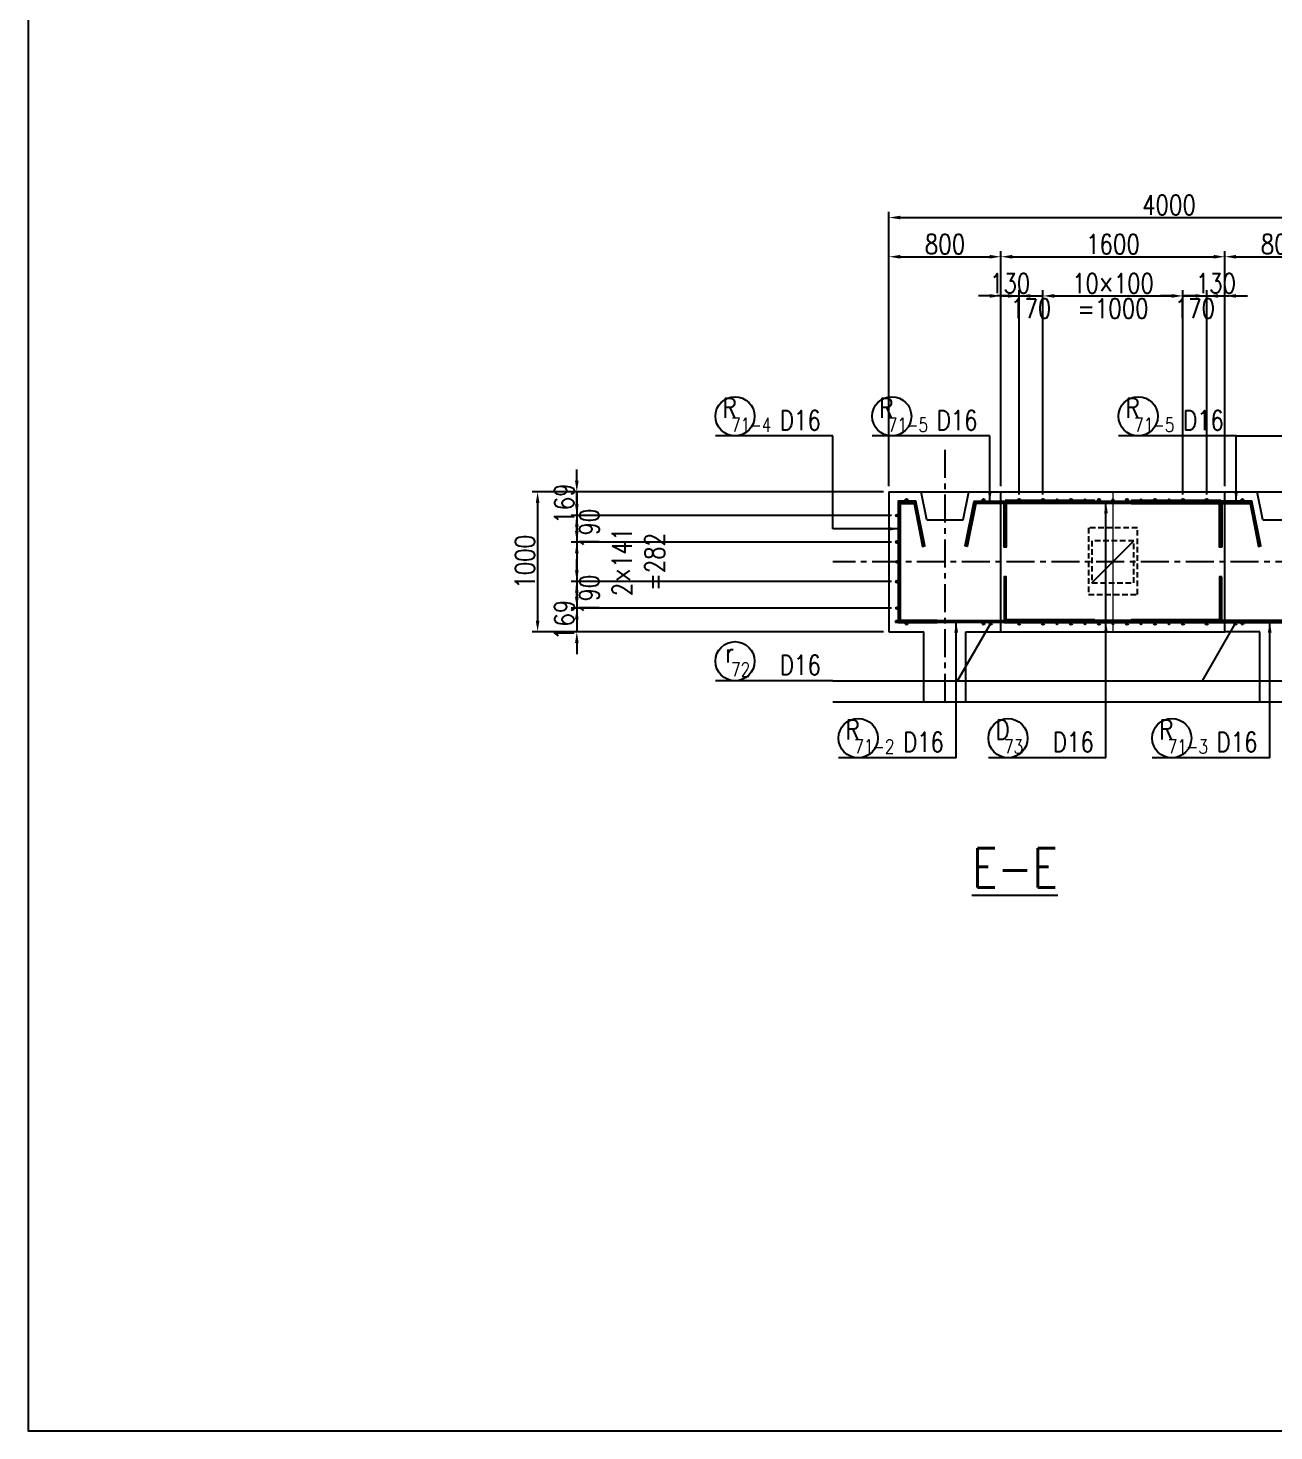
# Model space of a CAD drawing. Header units: millimetres. Extents: x -41433 to 131500, y -94900 to 39745.
# Drawn here: x 100000 to 108900, y -63900 to -53876 of the extents above; entities that cross this region are included whole.
import ezdxf
from ezdxf.enums import TextEntityAlignment as Align

# ---------------------------------------------------------------- set-up
doc = ezdxf.new("R2010")
doc.units = ezdxf.units.MM
doc.header["$LTSCALE"] = 160
doc.header["$MEASUREMENT"] = 0
for name, pattern in [('CENTER', [2, 1.25, -0.25, 0.25, -0.25]), ('DASHED', [0.75, 0.5, -0.25]), ('HIDDEN', [0.375, 0.25, -0.125]), ('実線', [20, 10, 10])]:
    doc.linetypes.add(name, pattern=pattern)
doc.layers.get('DEFPOINTS').update_dxf_attribs({"color": 53, "linetype": 'CONTINUOUS'})
for name, color, linetype in [('CENTER', 6, 'CENTER'), ('DIM', 6, 'CONTINUOUS'), ('DIM-L', 6, 'CONTINUOUS'), ('GAIKEI-KEIKAKU', 4, 'CONTINUOUS'), ('TEKKIN-C', 3, 'CONTINUOUS'), ('TEKKIN-L', 2, 'CONTINUOUS'), ('TEKKIN-R', 3, 'CONTINUOUS'), ('TEKKIN-S', 3, 'CONTINUOUS'), ('TEXT', 4, 'CONTINUOUS'), ('TITLE', 3, 'CONTINUOUS')]:
    doc.layers.add(name, color=color, linetype=linetype)
doc.layers.add('D-WORK', color=8, linetype='実線', lineweight=0, plot=False)
doc.styles.add('DIM-TEXT', font='ROMANS', dxfattribs={"width": 0.8, "bigfont": 'EXTFONT'})
doc.styles.add('romans', font='romans.shx', dxfattribs={"bigfont": 'extfont.shx'})
doc.dimstyles.new('DIM40', dxfattribs={"dimscale": 40, "dimtxt": 3.5, "dimasz": 2, "dimexe": 1, "dimexo": 1, "dimgap": 0.5, "dimtad": 1, "dimdec": 0, "dimzin": 9, "dimdsep": 46, "dimtxsty": 'DIM-TEXT', "dimcen": 0, "dimclrt": 4, "dimaunit": 1, "dimadec": 4, "dimazin": 0, "dimtfac": 1, "dimtdec": 0, "dimtix": 1, "dimtmove": 2, "dimatfit": 0, "dimfxl": 1, "dimlwd": -1, "dimlwe": -1, "dimarcsym": 0})

# ---------------------------------------------------------------- blocks, each defined once
blk = doc.blocks.new('*D1213')
at = {"layer": 'DEFPOINTS', "color": 0, "transparency": 16777216}
for p in [(106150, -57190), (103920, -57359), (106208, -57359)]:
    blk.add_point(p, dxfattribs=at)
at = {"layer": 'DIM', "color": 0, "transparency": 16777216}
for p, q in [((103920, -57110), (103920, -57030)), ((106110, -57190), (103880, -57190)), ((103920, -57190), (103920, -57359)), ((106168, -57359), (103880, -57359)), ((103920, -57439), (103920, -57519))]:
    blk.add_line(p, q, dxfattribs=at)
for points in [[(103907, -57110), (103933, -57110), (103920, -57190)], [(103907, -57439), (103933, -57439), (103920, -57359)]]:
    blk.add_solid(points, dxfattribs=at)
at = {"layer": 'DIM', "color": 4, "transparency": 16777216, "insert": (103830, -57274), "char_height": 140, "attachment_point": 5, "rotation": 90, "style": 'DIM-TEXT'}
blk.add_mtext('169', dxfattribs=at)
blk = doc.blocks.new('*D1214')
at = {"layer": 'DEFPOINTS', "color": 0, "transparency": 16777216}
for p in [(106208, -57359), (103920, -57549), (106208, -57549)]:
    blk.add_point(p, dxfattribs=at)
at = {"layer": 'DIM', "color": 0, "transparency": 16777216}
for p, q in [((103920, -57279), (103920, -57199)), ((106168, -57359), (103880, -57359)), ((103920, -57359), (103920, -57549)), ((106168, -57549), (103880, -57549)), ((103920, -57629), (103920, -57709))]:
    blk.add_line(p, q, dxfattribs=at)
for points in [[(103907, -57279), (103933, -57279), (103920, -57359)], [(103907, -57629), (103933, -57629), (103920, -57549)]]:
    blk.add_solid(points, dxfattribs=at)
at = {"layer": 'DIM', "color": 4, "transparency": 16777216, "insert": (104010, -57454), "char_height": 140, "attachment_point": 5, "rotation": 90, "style": 'DIM-TEXT'}
blk.add_mtext('190', dxfattribs=at)
blk = doc.blocks.new('*D1215')
at = {"layer": 'DEFPOINTS', "color": 0, "transparency": 16777216}
for p in [(106208, -57549), (103920, -57831), (106208, -57831)]:
    blk.add_point(p, dxfattribs=at)
at = {"layer": 'DIM', "color": 0, "transparency": 16777216}
for p, q in [((103920, -57469), (103920, -57389)), ((106168, -57549), (103880, -57549)), ((103920, -57549), (103920, -57831)), ((106168, -57831), (103880, -57831)), ((103920, -57911), (103920, -57991))]:
    blk.add_line(p, q, dxfattribs=at)
for points in [[(103907, -57469), (103933, -57469), (103920, -57549)], [(103907, -57911), (103933, -57911), (103920, -57831)]]:
    blk.add_solid(points, dxfattribs=at)
at = {"layer": 'DIM', "color": 4, "transparency": 16777216, "insert": (104243, -57690), "char_height": 140, "attachment_point": 5, "rotation": 90, "style": 'DIM-TEXT'}
blk.add_mtext('\\P2×141\\P=282', dxfattribs=at)
blk = doc.blocks.new('*D1216')
at = {"layer": 'DEFPOINTS', "color": 0, "transparency": 16777216}
for p in [(106208, -58021), (103920, -58190), (106150, -58190)]:
    blk.add_point(p, dxfattribs=at)
at = {"layer": 'DIM', "color": 0, "transparency": 16777216}
for p, q in [((103920, -57941), (103920, -57861)), ((106168, -58021), (103880, -58021)), ((103920, -58021), (103920, -58190)), ((106110, -58190), (103880, -58190)), ((103920, -58270), (103920, -58350))]:
    blk.add_line(p, q, dxfattribs=at)
for points in [[(103907, -57941), (103933, -57941), (103920, -58021)], [(103907, -58270), (103933, -58270), (103920, -58190)]]:
    blk.add_solid(points, dxfattribs=at)
at = {"layer": 'DIM', "color": 4, "transparency": 16777216, "insert": (103830, -58105), "char_height": 140, "attachment_point": 5, "rotation": 90, "style": 'DIM-TEXT'}
blk.add_mtext('169', dxfattribs=at)
blk = doc.blocks.new('*D1217')
at = {"layer": 'DEFPOINTS', "color": 0, "transparency": 16777216}
for p in [(106150, -57190), (103640, -58190), (106150, -58190)]:
    blk.add_point(p, dxfattribs=at)
at = {"layer": 'DIM', "color": 0, "transparency": 16777216}
for p, q in [((106110, -57190), (103600, -57190)), ((103640, -57270), (103640, -58110)), ((106110, -58190), (103600, -58190))]:
    blk.add_line(p, q, dxfattribs=at)
for points in [[(103627, -57270), (103653, -57270), (103640, -57190)], [(103627, -58110), (103653, -58110), (103640, -58190)]]:
    blk.add_solid(points, dxfattribs=at)
at = {"layer": 'DIM', "color": 4, "transparency": 16777216, "insert": (103550, -57690), "char_height": 140, "attachment_point": 5, "rotation": 90, "style": 'DIM-TEXT'}
blk.add_mtext('1000', dxfattribs=at)
blk = doc.blocks.new('*D1218')
at = {"layer": 'DEFPOINTS', "color": 0, "transparency": 16777216}
for p in [(106208, -57831), (103920, -58021), (106208, -58021)]:
    blk.add_point(p, dxfattribs=at)
at = {"layer": 'DIM', "color": 0, "transparency": 16777216}
for p, q in [((103920, -57751), (103920, -57671)), ((106168, -57831), (103880, -57831)), ((103920, -57831), (103920, -58021)), ((106168, -58021), (103880, -58021)), ((103920, -58101), (103920, -58181))]:
    blk.add_line(p, q, dxfattribs=at)
for points in [[(103907, -57751), (103933, -57751), (103920, -57831)], [(103907, -58101), (103933, -58101), (103920, -58021)]]:
    blk.add_solid(points, dxfattribs=at)
at = {"layer": 'DIM', "color": 4, "transparency": 16777216, "insert": (104010, -57926), "char_height": 140, "attachment_point": 5, "rotation": 90, "style": 'DIM-TEXT'}
blk.add_mtext('190', dxfattribs=at)
blk = doc.blocks.new('*D1187')
at = {"layer": 'DEFPOINTS', "color": 0, "transparency": 16777216}
for p in [(108250, -55790), (107250, -57248), (108250, -57248)]:
    blk.add_point(p, dxfattribs=at)
at = {"layer": 'DIM', "color": 0, "transparency": 16777216}
for p, q in [((107250, -57208), (107250, -55750)), ((107330, -55790), (108170, -55790)), ((108250, -57208), (108250, -55750))]:
    blk.add_line(p, q, dxfattribs=at)
for points in [[(107330, -55777), (107330, -55803), (107250, -55790)], [(108170, -55777), (108170, -55803), (108250, -55790)]]:
    blk.add_solid(points, dxfattribs=at)
at = {"layer": 'DIM', "color": 4, "transparency": 16777216, "char_height": 140, "attachment_point": 5, "style": 'DIM-TEXT'}
for s, insert in [('10×100', (107750, -55700)), ('=1000', (107750, -55880))]:
    blk.add_mtext(s, dxfattribs=dict(at, insert=insert))
blk = doc.blocks.new('*D1188')
at = {"layer": 'DEFPOINTS', "color": 0, "transparency": 16777216}
for p in [(107250, -55790), (107080, -57248), (107250, -57248)]:
    blk.add_point(p, dxfattribs=at)
at = {"layer": 'DIM', "color": 0, "transparency": 16777216}
for p, q in [((107000, -55790), (106920, -55790)), ((107080, -57208), (107080, -55750)), ((107080, -55790), (107250, -55790)), ((107250, -57208), (107250, -55750)), ((107330, -55790), (107410, -55790))]:
    blk.add_line(p, q, dxfattribs=at)
for points in [[(107000, -55777), (107000, -55803), (107080, -55790)], [(107330, -55777), (107330, -55803), (107250, -55790)]]:
    blk.add_solid(points, dxfattribs=at)
at = {"layer": 'DIM', "color": 4, "transparency": 16777216, "insert": (107165, -55880), "char_height": 140, "attachment_point": 5, "style": 'DIM-TEXT'}
blk.add_mtext('170', dxfattribs=at)
blk = doc.blocks.new('*D1189')
at = {"layer": 'DEFPOINTS', "color": 0, "transparency": 16777216}
for p in [(108420, -55790), (108250, -57248), (108420, -57248)]:
    blk.add_point(p, dxfattribs=at)
at = {"layer": 'DIM', "color": 0, "transparency": 16777216}
for p, q in [((108170, -55790), (108090, -55790)), ((108250, -57208), (108250, -55750)), ((108250, -55790), (108420, -55790)), ((108420, -57208), (108420, -55750)), ((108500, -55790), (108580, -55790))]:
    blk.add_line(p, q, dxfattribs=at)
for points in [[(108170, -55777), (108170, -55803), (108250, -55790)], [(108500, -55777), (108500, -55803), (108420, -55790)]]:
    blk.add_solid(points, dxfattribs=at)
at = {"layer": 'DIM', "color": 4, "transparency": 16777216, "insert": (108335, -55880), "char_height": 140, "attachment_point": 5, "style": 'DIM-TEXT'}
blk.add_mtext('170', dxfattribs=at)
blk = doc.blocks.new('*D1190')
at = {"layer": 'DEFPOINTS', "color": 0, "transparency": 16777216}
for p in [(108550, -55790), (108550, -57190), (108420, -57248)]:
    blk.add_point(p, dxfattribs=at)
at = {"layer": 'DIM', "color": 0, "transparency": 16777216}
for p, q in [((108340, -55790), (108260, -55790)), ((108420, -57208), (108420, -55750)), ((108420, -55790), (108550, -55790)), ((108550, -57150), (108550, -55750)), ((108630, -55790), (108710, -55790))]:
    blk.add_line(p, q, dxfattribs=at)
for points in [[(108340, -55777), (108340, -55803), (108420, -55790)], [(108630, -55777), (108630, -55803), (108550, -55790)]]:
    blk.add_solid(points, dxfattribs=at)
at = {"layer": 'DIM', "color": 4, "transparency": 16777216, "insert": (108485, -55700), "char_height": 140, "attachment_point": 5, "style": 'DIM-TEXT'}
blk.add_mtext('130', dxfattribs=at)
blk = doc.blocks.new('*D1191')
at = {"layer": 'DEFPOINTS', "color": 0, "transparency": 16777216}
for p in [(107080, -55790), (106950, -57190), (107080, -57248)]:
    blk.add_point(p, dxfattribs=at)
at = {"layer": 'DIM', "color": 0, "transparency": 16777216}
for p, q in [((106870, -55790), (106790, -55790)), ((106950, -57150), (106950, -55750)), ((106950, -55790), (107080, -55790)), ((107080, -57208), (107080, -55750)), ((107160, -55790), (107240, -55790))]:
    blk.add_line(p, q, dxfattribs=at)
for points in [[(106870, -55777), (106870, -55803), (106950, -55790)], [(107160, -55777), (107160, -55803), (107080, -55790)]]:
    blk.add_solid(points, dxfattribs=at)
at = {"layer": 'DIM', "color": 4, "transparency": 16777216, "insert": (107015, -55700), "char_height": 140, "attachment_point": 5, "style": 'DIM-TEXT'}
blk.add_mtext('130', dxfattribs=at)
blk = doc.blocks.new('*D1192')
at = {"layer": 'DEFPOINTS', "color": 0, "transparency": 16777216}
for p in [(106950, -55510), (106150, -57190), (106950, -57190)]:
    blk.add_point(p, dxfattribs=at)
at = {"layer": 'DIM', "color": 0, "transparency": 16777216}
for p, q in [((106150, -57150), (106150, -55470)), ((106230, -55510), (106870, -55510)), ((106950, -57150), (106950, -55470))]:
    blk.add_line(p, q, dxfattribs=at)
for points in [[(106230, -55497), (106230, -55523), (106150, -55510)], [(106870, -55497), (106870, -55523), (106950, -55510)]]:
    blk.add_solid(points, dxfattribs=at)
at = {"layer": 'DIM', "color": 4, "transparency": 16777216, "insert": (106550, -55420), "char_height": 140, "attachment_point": 5, "style": 'DIM-TEXT'}
blk.add_mtext('800', dxfattribs=at)
blk = doc.blocks.new('*D1193')
at = {"layer": 'DEFPOINTS', "color": 0, "transparency": 16777216}
for p in [(109350, -55510), (108550, -57190), (109350, -57190)]:
    blk.add_point(p, dxfattribs=at)
at = {"layer": 'DIM', "color": 0, "transparency": 16777216}
for p, q in [((108550, -57150), (108550, -55470)), ((108630, -55510), (109270, -55510)), ((109350, -57150), (109350, -55470))]:
    blk.add_line(p, q, dxfattribs=at)
for points in [[(108630, -55497), (108630, -55523), (108550, -55510)], [(109270, -55497), (109270, -55523), (109350, -55510)]]:
    blk.add_solid(points, dxfattribs=at)
at = {"layer": 'DIM', "color": 4, "transparency": 16777216, "insert": (108950, -55420), "char_height": 140, "attachment_point": 5, "style": 'DIM-TEXT'}
blk.add_mtext('800', dxfattribs=at)
blk = doc.blocks.new('*D1199')
at = {"layer": 'DEFPOINTS', "color": 0, "transparency": 16777216}
for p in [(108550, -55510), (106950, -57190), (108550, -57190)]:
    blk.add_point(p, dxfattribs=at)
at = {"layer": 'DIM', "color": 0, "transparency": 16777216}
for p, q in [((106950, -57150), (106950, -55470)), ((107030, -55510), (108470, -55510)), ((108550, -57150), (108550, -55470))]:
    blk.add_line(p, q, dxfattribs=at)
for points in [[(107030, -55497), (107030, -55523), (106950, -55510)], [(108470, -55497), (108470, -55523), (108550, -55510)]]:
    blk.add_solid(points, dxfattribs=at)
at = {"layer": 'DIM', "color": 4, "transparency": 16777216, "insert": (107750, -55420), "char_height": 140, "attachment_point": 5, "style": 'DIM-TEXT'}
blk.add_mtext('1600', dxfattribs=at)
blk = doc.blocks.new('*D1200')
at = {"layer": 'DEFPOINTS', "color": 0, "transparency": 16777216}
for p in [(110150, -55230), (110150, -56190), (106150, -57190)]:
    blk.add_point(p, dxfattribs=at)
at = {"layer": 'DIM', "color": 0, "transparency": 16777216}
for p, q in [((106150, -57150), (106150, -55190)), ((106230, -55230), (110070, -55230)), ((110150, -56150), (110150, -55190))]:
    blk.add_line(p, q, dxfattribs=at)
for points in [[(106230, -55217), (106230, -55243), (106150, -55230)], [(110070, -55217), (110070, -55243), (110150, -55230)]]:
    blk.add_solid(points, dxfattribs=at)
at = {"layer": 'DIM', "color": 4, "transparency": 16777216, "insert": (108150, -55140), "char_height": 140, "attachment_point": 5, "style": 'DIM-TEXT'}
blk.add_mtext('4000', dxfattribs=at)

msp = doc.modelspace()

# ---------------------------------------------------------------- linework, layer by layer
at = {"layer": 'CENTER'}
for p, q in [((106550, -56890), (106550, -58690)), ((114550, -57690), (105750, -57690))]:
    msp.add_line(p, q, dxfattribs=at)
at = {"layer": 'D-WORK'}
msp.add_line((107750, -57190), (107750, -58190), dxfattribs=at)
at = {"layer": 'DEFPOINTS'}
msp.add_line((107600, -57840), (107900, -57540), dxfattribs=at)
at = {"layer": 'DEFPOINTS', "flags": 128}
for points in [[(131500, -43500), (100000, -43500), (100000, -63900), (131500, -63900)], [(106494, -58108), (106232, -58108), (106232, -57272), (106329.09, -57272), (106390.56, -57579.35), (106406.25, -57576.22), (106342.21, -57256), (106216, -57256), (106216, -58124), (106494, -58124)], [(106200, -58108), (107620, -58108), (107620, -58124), (106200, -58124)], [(107880, -58108), (107880, -58124), (110020, -58124), (110020, -58108)]]:
    msp.add_lwpolyline(points, close=True, dxfattribs=at)
at = {"layer": 'DEFPOINTS', "ltscale": 0.8}
for points in [[(107620, -57272), (106770.91, -57272), (106709.44, -57579.35), (106693.75, -57576.22), (106757.79, -57256), (107620, -57256)], [(108528, -57584), (108512, -57584), (108512, -57272), (106988, -57272), (106988, -57584), (106972, -57584), (106972, -57256), (108528, -57256)], [(107880, -57272), (108729.09, -57272), (108790.56, -57579.35), (108806.25, -57576.22), (108742.21, -57256), (107880, -57256)], [(108528, -57796), (108512, -57796), (108512, -58108), (106988, -58108), (106988, -57796), (106972, -57796), (106972, -58124), (108528, -58124)]]:
    msp.add_lwpolyline(points, close=True, dxfattribs=at)
at = {"layer": 'DEFPOINTS', "linetype": 'HIDDEN'}
for points in [[(107924.5, -57923), (107924.5, -57447), (107575.5, -57447), (107575.5, -57923)], [(107600, -57540), (107600, -57840), (107900, -57840), (107900, -57540)]]:
    msp.add_lwpolyline(points, close=True, dxfattribs=at)
at = {"layer": 'DIM-L'}
for p, q in [((105750, -56790), (104910, -56790)), ((105750, -57454), (105750, -56790)), ((106870, -56790), (106030, -56790)), ((106870, -57264), (106870, -56790)), ((108630, -56790), (107790, -56790)), ((108630, -57264), (108630, -56790)), ((108630, -56790), (109270, -56790)), ((107700, -59090), (107700, -57264)), ((106224, -57454), (105750, -57454)), ((106630, -59090), (106630, -58116)), ((106640.44, -58540), (106876, -58132)), ((108388.44, -58540), (108624, -58132)), ((108870, -59090), (108870, -58116)), ((105750, -58540), (104910, -58540)), ((105750, -58540), (109040.44, -58540)), ((106630, -59090), (105790, -59090)), ((107700, -59090), (106860, -59090)), ((108870, -59090), (108030, -59090))]:
    msp.add_line(p, q, dxfattribs=at)
at = {"layer": 'DIM-L', "flags": 128}
msp.add_lwpolyline([(105750, -58690), (109950, -58690), (109950, -58610), (110350, -58770), (110350, -58690), (114550, -58690)], dxfattribs=at)
at = {"layer": 'DIM-L'}
for centre in [(105050, -56650), (106170, -56650), (107930, -56650), (105050, -58400), (105930, -58950), (107000, -58950), (108170, -58950)]:
    msp.add_circle(centre, 140, dxfattribs=at)
for points in [[(106883.33, -57184), (106856.67, -57184), (106870, -57264)], [(108643.33, -57184), (108616.67, -57184), (108630, -57264)], [(107686.67, -57344), (107713.33, -57344), (107700, -57264)], [(106144, -57467.33), (106144, -57440.67), (106224, -57454)], [(106616.67, -58196), (106643.33, -58196), (106630, -58116)], [(107686.67, -58196), (107713.33, -58196), (107700, -58116)], [(108856.67, -58196), (108883.33, -58196), (108870, -58116)]]:
    msp.add_solid(points, dxfattribs=at)
at = {"layer": 'GAIKEI-KEIKAKU'}
for p, q in [((106150, -57190), (106150, -58190)), ((106150, -57190), (114150, -57190)), ((106420, -57390), (106380, -57190)), ((106680, -57390), (106720, -57190)), ((106950, -58190), (106950, -57190)), ((108550, -58190), (108550, -57190)), ((108820, -57390), (108780, -57190)), ((106420, -57390), (106680, -57390)), ((108820, -57390), (109080, -57390)), ((106150, -58190), (106400, -58190)), ((106400, -58690), (106400, -58190)), ((106700, -58690), (106700, -58190)), ((106700, -58190), (106950, -58190)), ((106950, -58190), (108550, -58190)), ((108800, -58190), (108550, -58190)), ((108800, -58690), (108800, -58190))]:
    msp.add_line(p, q, dxfattribs=at)
at = {"layer": 'TEKKIN-C'}
for centre, radius in [((106208, -57359), 8), ((106208, -57359), 4), ((106208, -57549), 8), ((106208, -57549), 4), ((106208, -57690), 8), ((106208, -57690), 4), ((106208, -57831), 8), ((106208, -57831), 4), ((106208, -58021), 8), ((106208, -58021), 4), ((106876, -58132), 8), ((106876, -58132), 4), ((108624, -58132), 8), ((108624, -58132), 4)]:
    msp.add_circle(centre, radius, dxfattribs=at)
at = {"layer": 'TEKKIN-L', "ltscale": 0.8}
for p, q in [((106200, -58116), (107620, -58116)), ((107880, -58116), (110020, -58116))]:
    msp.add_line(p, q, dxfattribs=at)
for points in [[(106398.41, -57577.79), (106335.65, -57264), (106224, -57264), (106224, -58116), (106494, -58116)], [(107620, -57264), (106764.35, -57264), (106701.59, -57577.79)], [(108520, -57584), (108520, -57264), (106980, -57264), (106980, -57584)], [(107880, -57264), (108735.65, -57264), (108798.41, -57577.79)], [(108520, -57796), (108520, -58116), (106980, -58116), (106980, -57796)]]:
    msp.add_lwpolyline(points, dxfattribs=at)
at = {"layer": 'TEKKIN-R', "ltscale": 0.8}
for p, q in [((106980, -57249), (107620, -57249)), ((107880, -57249), (108520, -57249)), ((106980, -58101), (107620, -58101)), ((107880, -58101), (108520, -58101))]:
    msp.add_line(p, q, dxfattribs=at)
at = {"layer": 'TEKKIN-S', "linetype": 'DASHED', "ltscale": 0.1}
for centre, radius in [((106275, -57248), 8), ((106275, -57248), 4), ((106825, -57248), 8), ((106825, -57248), 4), ((108675, -57248), 8), ((108675, -57248), 4), ((106275, -58132), 8), ((106275, -58132), 4), ((106825, -58132), 8), ((106825, -58132), 4), ((108675, -58132), 8), ((108675, -58132), 4)]:
    msp.add_circle(centre, radius, dxfattribs=at)
at = {"layer": 'TEKKIN-S'}
for centre, radius in [((107080, -57248), 8), ((107080, -57248), 4), ((107250, -57248), 8), ((107250, -57248), 4), ((107350, -57248), 6), ((107350, -57248), 3), ((107450, -57248), 8), ((107450, -57248), 4), ((107550, -57248), 6), ((107550, -57248), 3), ((107650, -57248), 8), ((107650, -57248), 4), ((107750, -57248), 6), ((107750, -57248), 3), ((107850, -57248), 8), ((107850, -57248), 4), ((107950, -57248), 6), ((107950, -57248), 3), ((108050, -57248), 8), ((108050, -57248), 4), ((108150, -57248), 6), ((108150, -57248), 3), ((108250, -57248), 8), ((108250, -57248), 4), ((108420, -57248), 8), ((108420, -57248), 4), ((107080, -58132), 8), ((107080, -58132), 4), ((107250, -58132), 8), ((107250, -58132), 4), ((107350, -58132), 6), ((107350, -58132), 3), ((107450, -58132), 8), ((107450, -58132), 4), ((107550, -58132), 6), ((107550, -58132), 3), ((107650, -58132), 8), ((107650, -58132), 4), ((107750, -58132), 6), ((107750, -58132), 3), ((107850, -58132), 8), ((107850, -58132), 4), ((107950, -58132), 6), ((107950, -58132), 3), ((108050, -58132), 8), ((108050, -58132), 4), ((108150, -58132), 6), ((108150, -58132), 3), ((108250, -58132), 8), ((108250, -58132), 4), ((108420, -58132), 8), ((108420, -58132), 4)]:
    msp.add_circle(centre, radius, dxfattribs=at)

# ---------------------------------------------------------------- texts
at = {"layer": 'TEXT', "style": 'romans', "width": 0.8}
for s, height, p in [('R', 140, (105010, -56590)), ('R', 140, (106130, -56590)), ('R', 140, (107890, -56590)), ('71', 100, (105090, -56710)), ('-4', 100, (105230, -56710)), ('71', 100, (106210, -56710)), ('-5', 100, (106350, -56710)), ('71', 100, (107970, -56710)), ('-5', 100, (108110, -56710)), ('r', 140, (105010, -58340)), ('72', 100, (105090, -58460)), ('R', 140, (105890, -58890)), ('D', 140, (106960, -58890)), ('R', 140, (108130, -58890)), ('71', 100, (105970, -59010)), ('-2', 100, (106110, -59010)), ('73', 100, (107040, -59010)), ('71', 100, (108210, -59010)), ('-3', 100, (108350, -59010))]:
    msp.add_text(s, height=height, rotation=0.000107, dxfattribs=at).set_placement(p, align=Align.MIDDLE)
for p in [(105370, -56790), (106490, -56790), (108250, -56790), (105370, -58540), (106250, -59090), (107320, -59090), (108490, -59090)]:
    msp.add_text('D16', height=140, rotation=0.000107, dxfattribs=at).set_placement(p, align=Align.BOTTOM_LEFT)
at = {"layer": 'TITLE', "style": 'romans', "width": 0.8}
msp.add_text('%%UE-E', height=280, dxfattribs=at).set_placement((107050, -60100), align=Align.BOTTOM_CENTER)

# ---------------------------------------------------------------- dimensions: what is measured, and where the dimension line sits
at = {"layer": 'DIM'}
for base, p1, p2, picture, middle in [((110150, -55230), (106150, -57190), (110150, -56190), '*D1200', (108150, -55140)), ((106950, -55510), (106150, -57190), (106950, -57190), '*D1192', (106550, -55420)), ((108550, -55510), (106950, -57190), (108550, -57190), '*D1199', (107750, -55420)), ((109350, -55510), (108550, -57190), (109350, -57190), '*D1193', (108950, -55420)), ((107080, -55790), (106950, -57190), (107080, -57248), '*D1191', (107015, -55700)), ((108550, -55790), (108420, -57248), (108550, -57190), '*D1190', (108485, -55700))]:
    dim = msp.add_linear_dim(base=base, p1=p1, p2=p2, dimstyle='DIM40', dxfattribs=at)
    dim.commit()
    dim.dimension.update_dxf_attribs({"geometry": picture, "text_midpoint": middle})
for base, p1, p2, text, picture, middle in [((108250, -55790), (107250, -57248), (108250, -57248), '10×100\\X=<>', '*D1187', (107750, -55790)), ((107250, -55790), (107080, -57248), (107250, -57248), '\\X<>', '*D1188', (107165, -55790)), ((108420, -55790), (108250, -57248), (108420, -57248), '\\X<>', '*D1189', (108335, -55790))]:
    dim = msp.add_linear_dim(base=base, p1=p1, p2=p2, text=text, dimstyle='DIM40', dxfattribs=at)
    dim.commit()
    dim.dimension.update_dxf_attribs({"geometry": picture, "text_midpoint": middle})
for base, p1, p2, picture, middle in [((103920, -57359), (106150, -57190), (106208, -57359), '*D1213', (103830, -57274.5)), ((103640, -58190), (106150, -57190), (106150, -58190), '*D1217', (103550, -57690)), ((103920, -58190), (106208, -58021), (106150, -58190), '*D1216', (103830, -58105.5))]:
    dim = msp.add_linear_dim(base=base, p1=p1, p2=p2, angle=90, dimstyle='DIM40', dxfattribs=at)
    dim.commit()
    dim.dimension.update_dxf_attribs({"geometry": picture, "text_midpoint": middle})
for base, p1, p2, text, picture, middle in [((103920, -57549), (106208, -57359), (106208, -57549), '\\X<>', '*D1214', (103920, -57454)), ((103920, -57831), (106208, -57549), (106208, -57831), '\\X\\P2×141\\P=<>', '*D1215', (103920, -57690)), ((103920, -58021), (106208, -57831), (106208, -58021), '\\X<>', '*D1218', (103920, -57926))]:
    dim = msp.add_linear_dim(base=base, p1=p1, p2=p2, angle=90, text=text, dimstyle='DIM40', dxfattribs=at)
    dim.commit()
    dim.dimension.update_dxf_attribs({"geometry": picture, "text_midpoint": middle})

doc.saveas('drawing.dxf')
